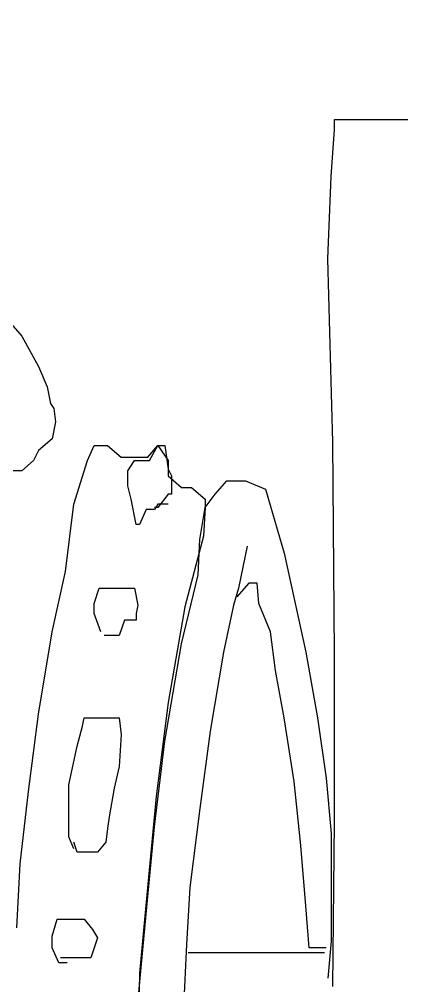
# Model space of a CAD drawing. Extents: x 730854 to 731444, y 4378581 to 4379608.
# Drawn here: x 730883.11 to 730885.39, y 4379442.99 to 4379448.74 of the extents above; entities that cross this region are included whole.
import ezdxf

# ---------------------------------------------------------------- set-up
doc = ezdxf.new("R2010")
doc.units = 0
doc.layers.get('0').update_dxf_attribs({"linetype": 'CONTINUOUS'})

msp = doc.modelspace()

# ---------------------------------------------------------------- linework, layer by layer
at = {"color": 0, "linetype": 'CONTINUOUS'}
for p, q in [((730884.99, 4379448.08), (730884.99, 4379448.14)), ((730884.99, 4379448.14), (730885.04, 4379448.14)), ((730884.99, 4379448.08), (730884.99, 4379448.14)), ((730884.99, 4379448.14), (730885.04, 4379448.14)), ((730885.04, 4379448.14), (730885.2, 4379448.14)), ((730885.04, 4379448.14), (730885.2, 4379448.14)), ((730885.2, 4379448.14), (730887.6, 4379448.14)), ((730885.2, 4379448.14), (730887.6, 4379448.14)), ((730884.97, 4379447.8), (730884.99, 4379448.08)), ((730884.97, 4379447.8), (730884.99, 4379448.08)), ((730884.95, 4379447.31), (730884.97, 4379447.8)), ((730884.95, 4379447.31), (730884.97, 4379447.8)), ((730884.98, 4379446.22), (730884.95, 4379447.31)), ((730884.98, 4379446.22), (730884.95, 4379447.31)), ((730883, 4379447), (730883.13, 4379446.85)), ((730883, 4379447), (730883.13, 4379446.85)), ((730883.13, 4379446.85), (730883.23, 4379446.67)), ((730883.13, 4379446.85), (730883.23, 4379446.67)), ((730883.23, 4379446.67), (730883.28, 4379446.55)), ((730883.23, 4379446.67), (730883.28, 4379446.55)), ((730883.28, 4379446.55), (730883.3, 4379446.45)), ((730883.28, 4379446.55), (730883.3, 4379446.45)), ((730883.3, 4379446.45), (730883.32, 4379446.42)), ((730883.3, 4379446.45), (730883.32, 4379446.42)), ((730883.32, 4379446.42), (730883.33, 4379446.34)), ((730883.32, 4379446.42), (730883.33, 4379446.34)), ((730883.33, 4379446.34), (730883.31, 4379446.24)), ((730883.33, 4379446.34), (730883.31, 4379446.24)), ((730883.31, 4379446.24), (730883.23, 4379446.17)), ((730883.31, 4379446.24), (730883.23, 4379446.17)), ((730883.52, 4379446.11), (730883.56, 4379446.2)), ((730883.52, 4379446.11), (730883.56, 4379446.2)), ((730883.56, 4379446.2), (730883.59, 4379446.2)), ((730883.56, 4379446.2), (730883.59, 4379446.2)), ((730883.59, 4379446.2), (730883.64, 4379446.2)), ((730883.59, 4379446.2), (730883.64, 4379446.2)), ((730883.64, 4379446.2), (730883.72, 4379446.13)), ((730883.64, 4379446.2), (730883.72, 4379446.13)), ((730883.88, 4379446.13), (730883.94, 4379446.2)), ((730883.88, 4379446.13), (730883.94, 4379446.2)), ((730883.89, 4379446.11), (730883.94, 4379446.2)), ((730883.89, 4379446.11), (730883.94, 4379446.2)), ((730883.94, 4379446.2), (730884, 4379446.11)), ((730883.94, 4379446.2), (730883.98, 4379446.2)), ((730883.94, 4379446.2), (730884, 4379446.11)), ((730883.94, 4379446.2), (730883.98, 4379446.2)), ((730883.98, 4379446.2), (730884, 4379446.06)), ((730883.98, 4379446.2), (730884, 4379446.06)), ((730884.99, 4379444.96), (730884.98, 4379446.22)), ((730884.99, 4379444.96), (730884.98, 4379446.22)), ((730883.23, 4379446.17), (730883.2, 4379446.11)), ((730883.23, 4379446.17), (730883.2, 4379446.11)), ((730883.2, 4379446.11), (730883.13, 4379446.05)), ((730883.2, 4379446.11), (730883.13, 4379446.05)), ((730883.44, 4379445.85), (730883.52, 4379446.11)), ((730883.44, 4379445.85), (730883.52, 4379446.11)), ((730883.72, 4379446.13), (730883.76, 4379446.13)), ((730883.72, 4379446.13), (730883.76, 4379446.13)), ((730883.76, 4379446.13), (730883.83, 4379446.13)), ((730883.76, 4379446.13), (730883.83, 4379446.13)), ((730883.76, 4379446.05), (730883.8, 4379446.11)), ((730883.76, 4379446.05), (730883.8, 4379446.11)), ((730883.8, 4379446.11), (730883.84, 4379446.11)), ((730883.8, 4379446.11), (730883.84, 4379446.11)), ((730883.83, 4379446.13), (730883.88, 4379446.13)), ((730883.83, 4379446.13), (730883.88, 4379446.13)), ((730883.84, 4379446.11), (730883.89, 4379446.11)), ((730883.84, 4379446.11), (730883.89, 4379446.11)), ((730884, 4379446.11), (730884, 4379446.02)), ((730884, 4379446.11), (730884, 4379446.02)), ((730883.13, 4379446.05), (730883.06, 4379446.05)), ((730883.13, 4379446.05), (730883.06, 4379446.05)), ((730883.76, 4379445.96), (730883.76, 4379446.05)), ((730883.76, 4379445.96), (730883.76, 4379446.05)), ((730884, 4379446.06), (730884.02, 4379446.02)), ((730884, 4379446.06), (730884.02, 4379446.02)), ((730884, 4379446.02), (730884.08, 4379445.95)), ((730884, 4379446.02), (730884.08, 4379445.95)), ((730884.02, 4379446.02), (730884.02, 4379445.96)), ((730884.02, 4379446.02), (730884.02, 4379445.96)), ((730883.78, 4379445.88), (730883.76, 4379445.96)), ((730883.78, 4379445.88), (730883.76, 4379445.96)), ((730884.02, 4379445.96), (730884.02, 4379445.91)), ((730884.02, 4379445.96), (730884.02, 4379445.91)), ((730884.28, 4379445.91), (730884.35, 4379445.99)), ((730884.28, 4379445.91), (730884.35, 4379445.99)), ((730884.35, 4379445.99), (730884.46, 4379445.99)), ((730884.35, 4379445.99), (730884.46, 4379445.99)), ((730884.46, 4379445.99), (730884.58, 4379445.94)), ((730884.46, 4379445.99), (730884.58, 4379445.94)), ((730884, 4379445.91), (730883.94, 4379445.83)), ((730884, 4379445.91), (730883.94, 4379445.83)), ((730884.02, 4379445.91), (730884, 4379445.91)), ((730884.02, 4379445.91), (730884, 4379445.91)), ((730884.08, 4379445.95), (730884.14, 4379445.95)), ((730884.08, 4379445.95), (730884.14, 4379445.95)), ((730884.14, 4379445.95), (730884.22, 4379445.88)), ((730884.14, 4379445.95), (730884.22, 4379445.88)), ((730884.22, 4379445.83), (730884.28, 4379445.91)), ((730884.22, 4379445.83), (730884.28, 4379445.91)), ((730884.58, 4379445.94), (730884.69, 4379445.56)), ((730884.58, 4379445.94), (730884.69, 4379445.56)), ((730883.39, 4379445.45), (730883.44, 4379445.85)), ((730883.39, 4379445.45), (730883.44, 4379445.85)), ((730883.81, 4379445.73), (730883.78, 4379445.88)), ((730883.81, 4379445.73), (730883.78, 4379445.88)), ((730883.94, 4379445.85), (730883.92, 4379445.82)), ((730883.94, 4379445.85), (730883.92, 4379445.82)), ((730884, 4379445.85), (730883.94, 4379445.85)), ((730884, 4379445.85), (730883.94, 4379445.85)), ((730884.22, 4379445.88), (730884.22, 4379445.83)), ((730884.22, 4379445.88), (730884.22, 4379445.83)), ((730883.87, 4379445.82), (730883.83, 4379445.73)), ((730883.87, 4379445.82), (730883.83, 4379445.73)), ((730883.92, 4379445.82), (730883.87, 4379445.82)), ((730883.92, 4379445.82), (730883.87, 4379445.82)), ((730883.94, 4379445.83), (730883.92, 4379445.83)), ((730883.94, 4379445.83), (730883.92, 4379445.83)), ((730884.19, 4379445.64), (730884.22, 4379445.83)), ((730884.19, 4379445.64), (730884.22, 4379445.83)), ((730884.22, 4379445.83), (730884.21, 4379445.66)), ((730884.22, 4379445.83), (730884.21, 4379445.66)), ((730883.83, 4379445.73), (730883.81, 4379445.73)), ((730883.83, 4379445.73), (730883.81, 4379445.73)), ((730884.21, 4379445.66), (730884.1, 4379445.24)), ((730884.21, 4379445.66), (730884.1, 4379445.24)), ((730884.18, 4379445.43), (730884.19, 4379445.64)), ((730884.18, 4379445.43), (730884.19, 4379445.64)), ((730884.47, 4379445.6), (730884.42, 4379445.35)), ((730884.47, 4379445.6), (730884.42, 4379445.35)), ((730884.69, 4379445.56), (730884.82, 4379444.97)), ((730884.69, 4379445.56), (730884.82, 4379444.97)), ((730883.31, 4379445.09), (730883.39, 4379445.45)), ((730883.31, 4379445.09), (730883.39, 4379445.45)), ((730884.08, 4379445.02), (730884.18, 4379445.43)), ((730884.08, 4379445.02), (730884.18, 4379445.43)), ((730883.56, 4379445.26), (730883.59, 4379445.35)), ((730883.56, 4379445.26), (730883.59, 4379445.35)), ((730883.59, 4379445.35), (730883.67, 4379445.35)), ((730883.59, 4379445.35), (730883.67, 4379445.35)), ((730883.67, 4379445.35), (730883.74, 4379445.35)), ((730883.67, 4379445.35), (730883.74, 4379445.35)), ((730883.74, 4379445.35), (730883.8, 4379445.35)), ((730883.74, 4379445.35), (730883.8, 4379445.35)), ((730883.8, 4379445.35), (730883.82, 4379445.25)), ((730883.8, 4379445.35), (730883.82, 4379445.25)), ((730884.42, 4379445.35), (730884.39, 4379445.25)), ((730884.42, 4379445.35), (730884.39, 4379445.25)), ((730884.48, 4379445.38), (730884.41, 4379445.3)), ((730884.48, 4379445.38), (730884.41, 4379445.3)), ((730884.53, 4379445.38), (730884.48, 4379445.38)), ((730884.53, 4379445.38), (730884.48, 4379445.38)), ((730884.54, 4379445.26), (730884.53, 4379445.38)), ((730884.54, 4379445.26), (730884.53, 4379445.38)), ((730883.56, 4379445.2), (730883.56, 4379445.26)), ((730883.56, 4379445.2), (730883.56, 4379445.26)), ((730883.82, 4379445.25), (730883.81, 4379445.2)), ((730883.82, 4379445.25), (730883.81, 4379445.2)), ((730884.1, 4379445.24), (730884, 4379444.67)), ((730884.1, 4379445.24), (730884, 4379444.67)), ((730884.39, 4379445.25), (730884.33, 4379444.97)), ((730884.39, 4379445.25), (730884.33, 4379444.97)), ((730884.61, 4379445.09), (730884.54, 4379445.26)), ((730884.61, 4379445.09), (730884.54, 4379445.26)), ((730883.6, 4379445.09), (730883.56, 4379445.2)), ((730883.6, 4379445.09), (730883.56, 4379445.2)), ((730883.74, 4379445.16), (730883.71, 4379445.07)), ((730883.74, 4379445.16), (730883.71, 4379445.07)), ((730883.8, 4379445.16), (730883.74, 4379445.16)), ((730883.8, 4379445.16), (730883.74, 4379445.16)), ((730883.81, 4379445.16), (730883.8, 4379445.16)), ((730883.81, 4379445.16), (730883.8, 4379445.16)), ((730883.81, 4379445.2), (730883.81, 4379445.16)), ((730883.81, 4379445.2), (730883.81, 4379445.16)), ((730883.23, 4379444.6), (730883.31, 4379445.09)), ((730883.23, 4379444.6), (730883.31, 4379445.09)), ((730883.65, 4379445.07), (730883.62, 4379445.07)), ((730883.65, 4379445.07), (730883.62, 4379445.07)), ((730883.71, 4379445.07), (730883.65, 4379445.07)), ((730883.71, 4379445.07), (730883.65, 4379445.07)), ((730884.64, 4379444.86), (730884.61, 4379445.09)), ((730884.64, 4379444.86), (730884.61, 4379445.09)), ((730883.98, 4379444.44), (730884.08, 4379445.02)), ((730883.98, 4379444.44), (730884.08, 4379445.02)), ((730884.33, 4379444.97), (730884.25, 4379444.5)), ((730884.33, 4379444.97), (730884.25, 4379444.5)), ((730884.82, 4379444.97), (730884.89, 4379444.58)), ((730884.82, 4379444.97), (730884.89, 4379444.58)), ((730884.99, 4379443.96), (730884.99, 4379444.96)), ((730884.99, 4379443.96), (730884.99, 4379444.96)), ((730884.69, 4379444.58), (730884.64, 4379444.86)), ((730884.69, 4379444.58), (730884.64, 4379444.86)), ((730884, 4379444.67), (730883.93, 4379444.11)), ((730884, 4379444.67), (730883.93, 4379444.11)), ((730883.17, 4379444.14), (730883.23, 4379444.6)), ((730883.17, 4379444.14), (730883.23, 4379444.6)), ((730883.49, 4379444.53), (730883.5, 4379444.58)), ((730883.49, 4379444.53), (730883.5, 4379444.58)), ((730883.5, 4379444.58), (730883.56, 4379444.58)), ((730883.5, 4379444.58), (730883.56, 4379444.58)), ((730883.56, 4379444.58), (730883.62, 4379444.58)), ((730883.56, 4379444.58), (730883.62, 4379444.58)), ((730883.62, 4379444.58), (730883.67, 4379444.58)), ((730883.62, 4379444.58), (730883.67, 4379444.58)), ((730883.67, 4379444.58), (730883.71, 4379444.58)), ((730883.67, 4379444.58), (730883.71, 4379444.58)), ((730883.71, 4379444.58), (730883.72, 4379444.48)), ((730883.71, 4379444.58), (730883.72, 4379444.48)), ((730884.75, 4379444.2), (730884.69, 4379444.58)), ((730884.75, 4379444.2), (730884.69, 4379444.58)), ((730884.89, 4379444.58), (730884.94, 4379444.22)), ((730884.89, 4379444.58), (730884.94, 4379444.22)), ((730883.46, 4379444.41), (730883.49, 4379444.53)), ((730883.46, 4379444.41), (730883.49, 4379444.53)), ((730883.72, 4379444.48), (730883.71, 4379444.29)), ((730883.72, 4379444.48), (730883.71, 4379444.29)), ((730884.25, 4379444.5), (730884.19, 4379444.04)), ((730884.25, 4379444.5), (730884.19, 4379444.04)), ((730883.41, 4379444.18), (730883.46, 4379444.41)), ((730883.41, 4379444.18), (730883.46, 4379444.41)), ((730883.92, 4379443.93), (730883.98, 4379444.44)), ((730883.92, 4379443.93), (730883.98, 4379444.44)), ((730883.71, 4379444.29), (730883.68, 4379444.16)), ((730883.71, 4379444.29), (730883.68, 4379444.16)), ((730883.41, 4379443.98), (730883.41, 4379444.18)), ((730883.41, 4379443.98), (730883.41, 4379444.18)), ((730884.79, 4379443.82), (730884.75, 4379444.2)), ((730884.79, 4379443.82), (730884.75, 4379444.2)), ((730884.94, 4379444.22), (730884.97, 4379443.89)), ((730884.94, 4379444.22), (730884.97, 4379443.89)), ((730883.12, 4379443.71), (730883.17, 4379444.14)), ((730883.12, 4379443.71), (730883.17, 4379444.14)), ((730883.68, 4379444.16), (730883.65, 4379443.99)), ((730883.68, 4379444.16), (730883.65, 4379443.99)), ((730883.93, 4379444.11), (730883.88, 4379443.59)), ((730883.93, 4379444.11), (730883.88, 4379443.59)), ((730884.19, 4379444.04), (730884.13, 4379443.57)), ((730884.19, 4379444.04), (730884.13, 4379443.57)), ((730883.41, 4379443.87), (730883.41, 4379443.98)), ((730883.41, 4379443.87), (730883.41, 4379443.98)), ((730883.65, 4379443.99), (730883.64, 4379443.92)), ((730883.65, 4379443.99), (730883.64, 4379443.92)), ((730884.98, 4379442.98), (730884.99, 4379443.96)), ((730884.98, 4379442.98), (730884.99, 4379443.96)), ((730883.64, 4379443.92), (730883.63, 4379443.84)), ((730883.64, 4379443.92), (730883.63, 4379443.84)), ((730883.87, 4379443.41), (730883.92, 4379443.93)), ((730883.87, 4379443.41), (730883.92, 4379443.93)), ((730884.97, 4379443.89), (730884.97, 4379443.5)), ((730884.97, 4379443.89), (730884.97, 4379443.5)), ((730883.44, 4379443.8), (730883.41, 4379443.87)), ((730883.44, 4379443.8), (730883.41, 4379443.87)), ((730883.46, 4379443.78), (730883.44, 4379443.84)), ((730883.46, 4379443.78), (730883.44, 4379443.84)), ((730883.63, 4379443.84), (730883.58, 4379443.78)), ((730883.63, 4379443.84), (730883.58, 4379443.78)), ((730883.49, 4379443.78), (730883.46, 4379443.78)), ((730883.49, 4379443.78), (730883.46, 4379443.78)), ((730883.54, 4379443.78), (730883.49, 4379443.78)), ((730883.54, 4379443.78), (730883.49, 4379443.78)), ((730883.58, 4379443.78), (730883.54, 4379443.78)), ((730883.58, 4379443.78), (730883.54, 4379443.78)), ((730884.82, 4379443.46), (730884.79, 4379443.82)), ((730884.82, 4379443.46), (730884.79, 4379443.82)), ((730883.1, 4379443.33), (730883.12, 4379443.71)), ((730883.1, 4379443.33), (730883.12, 4379443.71)), ((730883.88, 4379443.59), (730883.83, 4379443.06)), ((730883.88, 4379443.59), (730883.83, 4379443.06)), ((730884.13, 4379443.57), (730884.11, 4379443.23)), ((730884.13, 4379443.57), (730884.11, 4379443.23)), ((730884.97, 4379443.5), (730884.97, 4379443.25)), ((730884.97, 4379443.5), (730884.97, 4379443.25)), ((730884.84, 4379443.21), (730884.82, 4379443.46)), ((730884.84, 4379443.21), (730884.82, 4379443.46)), ((730883.31, 4379443.28), (730883.34, 4379443.38)), ((730883.31, 4379443.28), (730883.34, 4379443.38)), ((730883.34, 4379443.38), (730883.39, 4379443.38)), ((730883.34, 4379443.38), (730883.39, 4379443.38)), ((730883.39, 4379443.38), (730883.44, 4379443.38)), ((730883.39, 4379443.38), (730883.44, 4379443.38)), ((730883.44, 4379443.38), (730883.5, 4379443.38)), ((730883.44, 4379443.38), (730883.5, 4379443.38)), ((730883.5, 4379443.38), (730883.55, 4379443.32)), ((730883.5, 4379443.38), (730883.55, 4379443.32)), ((730883.82, 4379442.88), (730883.87, 4379443.41)), ((730883.82, 4379442.88), (730883.87, 4379443.41)), ((730883.55, 4379443.32), (730883.58, 4379443.27)), ((730883.55, 4379443.32), (730883.58, 4379443.27)), ((730883.31, 4379443.21), (730883.31, 4379443.28)), ((730883.31, 4379443.21), (730883.31, 4379443.28)), ((730883.58, 4379443.27), (730883.56, 4379443.21)), ((730883.58, 4379443.27), (730883.56, 4379443.21)), ((730883.35, 4379443.12), (730883.31, 4379443.21)), ((730883.35, 4379443.12), (730883.31, 4379443.21)), ((730883.56, 4379443.21), (730883.54, 4379443.15)), ((730883.56, 4379443.21), (730883.54, 4379443.15)), ((730884.11, 4379443.23), (730884.09, 4379442.83)), ((730884.11, 4379443.23), (730884.09, 4379442.83)), ((730884.9, 4379443.21), (730884.84, 4379443.21)), ((730884.9, 4379443.21), (730884.84, 4379443.21)), ((730884.94, 4379443.21), (730884.9, 4379443.21)), ((730884.94, 4379443.21), (730884.9, 4379443.21)), ((730884.97, 4379443.25), (730884.95, 4379443.03)), ((730884.97, 4379443.25), (730884.95, 4379443.03)), ((730883.41, 4379443.15), (730883.36, 4379443.15)), ((730883.41, 4379443.15), (730883.36, 4379443.15)), ((730883.44, 4379443.15), (730883.41, 4379443.15)), ((730883.44, 4379443.15), (730883.41, 4379443.15)), ((730883.5, 4379443.15), (730883.44, 4379443.15)), ((730883.5, 4379443.15), (730883.44, 4379443.15)), ((730883.54, 4379443.15), (730883.5, 4379443.15)), ((730883.54, 4379443.15), (730883.5, 4379443.15)), ((730884.51, 4379443.18), (730884.12, 4379443.18)), ((730884.51, 4379443.18), (730884.12, 4379443.18)), ((730884.93, 4379443.18), (730884.51, 4379443.18)), ((730884.93, 4379443.18), (730884.51, 4379443.18)), ((730883.4, 4379443.12), (730883.35, 4379443.12)), ((730883.4, 4379443.12), (730883.35, 4379443.12)), ((730883.83, 4379443.06), (730883.82, 4379442.58)), ((730883.83, 4379443.06), (730883.82, 4379442.58))]:
    msp.add_line(p, q, dxfattribs=at)

# ---------------------------------------------------------------- meshes
mesh = msp.add_polyface(dxfattribs=at)
corners = [(730854.5, 4378581), (730854.5, 4378581), (730854.5, 4378771.9618), (731162.5, 4378581), (730854.5, 4378946.4935), (731444, 4378581), (730854.5, 4379607.5), (731444, 4379242.0065), (731444, 4379607.5)]
mesh.append_faces([[corners[k] for k in face] for face in [(0, 1, 3, 2), (2, 3, 5, 4), (4, 5, 7, 6), (6, 7, 8, 8)]], dxfattribs={"vtx0": -1, "vtx2": -1, "color": 0})
mesh = msp.add_polyface(dxfattribs=at)
corners = [(730864.5, 4379421), (730864.5, 4379421), (730864.5, 4379595.2713), (731145.58, 4379421), (730864.5, 4379601.5), (731145.58, 4379427.2287), (731145.58, 4379601.5)]
mesh.append_faces([[corners[k] for k in face] for face in [(0, 1, 3, 2), (2, 3, 5, 4), (4, 5, 6, 6)]], dxfattribs={"vtx0": -1, "vtx2": -1, "color": 0})

doc.saveas('drawing.dxf')
